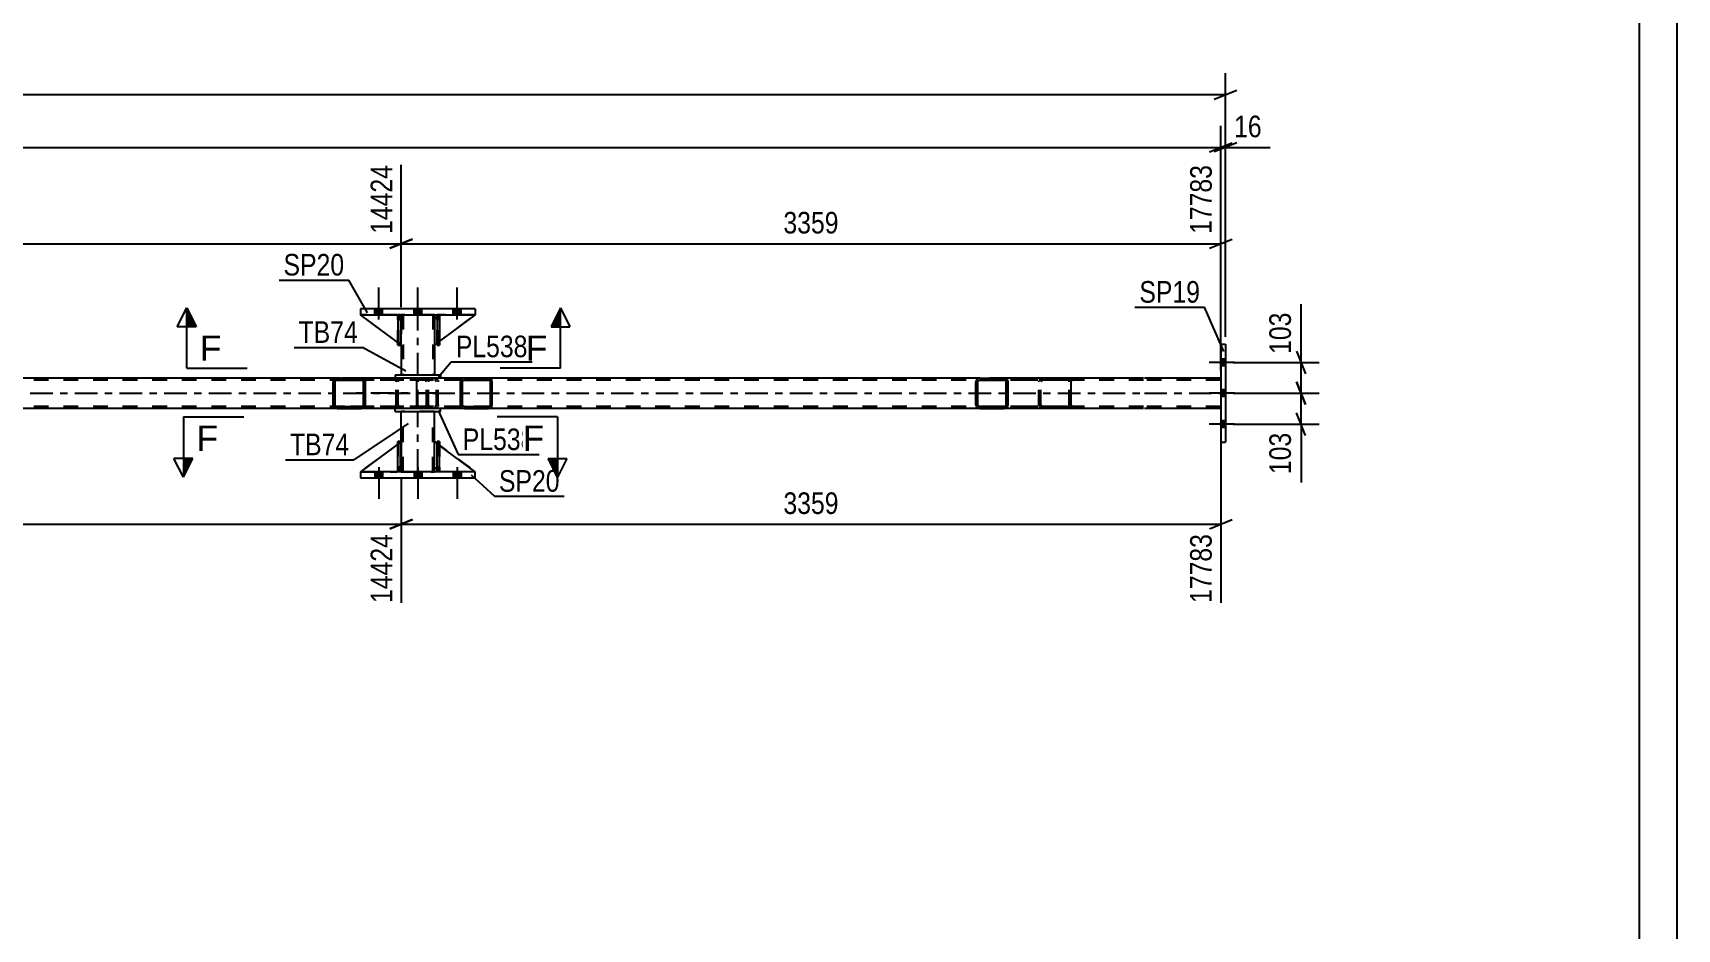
# Model space of a CAD drawing. Header units: millimetres. Extents: x 0 to 841, y 0 to 594.
# Drawn here: x 623.2 to 841, y 154.9 to 273.7 of the extents above; entities that cross this region are included whole.
import ezdxf

# ---------------------------------------------------------------- set-up
doc = ezdxf.new("R2010")
doc.units = ezdxf.units.MM
doc.linetypes.add('DXK_LINE_DOT2', pattern=[3.9198, 1.9599, -1.9599])
doc.linetypes.add('DXK_LINE_DOT3', pattern=[5.9187, 2.979, -0.9799, 0.9799, -0.9799])
doc.styles.add('Arial', font='ARIAL.TTF', dxfattribs={"height": 0.2})
doc.styles.add('Arial Narrow', font='ARIALN.TTF', dxfattribs={"height": 0.2})

# ---------------------------------------------------------------- blocks, each defined once
blk = doc.blocks.new('Unknown-122573939-1133 - 10963')
at = {"color": 5, "linetype": 'Continuous'}
for p, q in [((841, 0), (841, 594)), ((836, 5), (836, 589))]:
    blk.add_line(p, q, dxfattribs=at)
blk = doc.blocks.new('Part-122573939-2822 - 2767')
at = {"linetype": 'Continuous'}
h = blk.add_hatch(dxfattribs=at)
h.set_pattern_fill('', scale=0.7, style=0, pattern_type=0)
h.set_pattern_definition([(45, (752.3512, 227.6517), (-1.57154, 1.57154), [])])
h.paths.add_polyline_path([(752.39, 227.47), (752.35, 227.65), (752.24, 227.81), (752.07, 227.91), (751.88, 227.95), (748.64, 227.95), (748.45, 227.91), (748.28, 227.81), (748.17, 227.65), (748.13, 227.47), (748.13, 224.43), (748.17, 224.24), (748.28, 224.09), (748.45, 223.98), (748.64, 223.95), (751.88, 223.95), (752.07, 223.98), (752.24, 224.09), (752.35, 224.24), (752.39, 224.43)])
h.paths.add_polyline_path([(752.12, 224.34), (752.06, 224.26), (751.98, 224.21), (751.88, 224.19), (748.64, 224.19), (748.55, 224.21), (748.46, 224.26), (748.41, 224.34), (748.39, 224.43), (748.39, 227.47), (748.41, 227.56), (748.46, 227.64), (748.55, 227.69), (748.64, 227.71), (751.88, 227.71), (751.98, 227.69), (752.06, 227.64), (752.12, 227.56), (752.13, 227.47), (752.13, 224.43)])
at = {"color": 2, "linetype": 'Continuous'}
for p, q in [((748.17, 227.65), (748.13, 227.47)), ((748.13, 224.43), (748.13, 227.47)), ((748.39, 227.47), (748.41, 227.56)), ((748.39, 224.43), (748.39, 227.47)), ((748.41, 227.56), (748.46, 227.64)), ((748.64, 227.95), (748.45, 227.91)), ((748.46, 227.64), (748.55, 227.69)), ((748.55, 227.69), (748.64, 227.71)), ((748.64, 227.95), (751.88, 227.95)), ((748.64, 227.71), (751.88, 227.71)), ((760.23, 227.95), (751.88, 227.95)), ((752.07, 227.91), (751.88, 227.95)), ((751.88, 227.71), (751.98, 227.69)), ((751.98, 227.69), (752.06, 227.64)), ((752.06, 227.64), (752.12, 227.56)), ((752.12, 227.56), (752.13, 227.47)), ((752.13, 224.43), (752.13, 227.47)), ((752.39, 227.47), (752.35, 227.65)), ((752.39, 224.43), (752.39, 227.47)), ((760.23, 227.95), (760.42, 227.91)), ((760.7, 227.65), (760.74, 227.47)), ((760.74, 224.43), (760.74, 227.47)), ((748.13, 224.43), (748.17, 224.24)), ((748.41, 224.34), (748.39, 224.43)), ((748.46, 224.26), (748.41, 224.34)), ((752.12, 224.34), (752.06, 224.26)), ((752.13, 224.43), (752.12, 224.34)), ((752.35, 224.24), (752.39, 224.43)), ((760.74, 224.43), (760.7, 224.24)), ((748.45, 223.98), (748.64, 223.95)), ((748.55, 224.21), (748.46, 224.26)), ((748.64, 224.19), (748.55, 224.21)), ((748.64, 224.19), (751.88, 224.19)), ((748.64, 223.95), (751.88, 223.95)), ((751.98, 224.21), (751.88, 224.19)), ((751.88, 223.95), (752.07, 223.98)), ((760.23, 223.95), (751.88, 223.95)), ((752.06, 224.26), (751.98, 224.21)), ((760.42, 223.98), (760.23, 223.95))]:
    blk.add_line(p, q, dxfattribs=at)
at = {"color": 7, "linetype": 'DXK_LINE_DOT2'}
for p, q in [((751.88, 227.95), (748.64, 227.95)), ((760.23, 227.71), (748.64, 227.71)), ((756.48, 227.47), (756.52, 227.65)), ((756.48, 224.43), (756.48, 227.47)), ((756.76, 227.56), (756.74, 227.47)), ((756.74, 224.43), (756.74, 227.47)), ((756.81, 227.64), (756.76, 227.56)), ((756.8, 227.91), (756.99, 227.95)), ((756.81, 227.64), (756.84, 227.65)), ((756.84, 227.65), (756.9, 227.69)), ((756.9, 227.69), (756.99, 227.71)), ((760.33, 227.69), (760.23, 227.71)), ((760.41, 227.64), (760.33, 227.69)), ((760.46, 227.56), (760.41, 227.64)), ((760.48, 227.47), (760.46, 227.56)), ((760.48, 224.43), (760.48, 227.47)), ((756.52, 224.24), (756.48, 224.43)), ((756.74, 224.43), (756.76, 224.34)), ((756.76, 224.34), (756.81, 224.26)), ((760.41, 224.26), (760.46, 224.34)), ((760.46, 224.34), (760.48, 224.43)), ((760.23, 224.19), (748.64, 224.19)), ((751.88, 223.95), (748.64, 223.95)), ((756.99, 223.95), (756.8, 223.98)), ((756.81, 224.26), (756.84, 224.24)), ((756.84, 224.24), (756.9, 224.21)), ((756.9, 224.21), (756.99, 224.19)), ((760.23, 224.19), (760.33, 224.21)), ((760.33, 224.21), (760.41, 224.26))]:
    blk.add_line(p, q, dxfattribs=at)
at = {"color": 2, "linetype": 'Continuous'}
for centre, start, end in [((748.62, 227.45), 110.7583, 155.68), ((751.9, 227.45), 24.32, 69.2417), ((760.25, 227.45), 24.32, 69.2417), ((748.62, 224.45), 204.32, 249.2417), ((751.9, 224.45), 290.7583, 335.68), ((760.25, 224.45), 290.7583, 335.68)]:
    blk.add_arc(centre, 0.496, start, end, dxfattribs=at)
at = {"color": 7, "linetype": 'DXK_LINE_DOT2'}
for centre, start, end in [((756.97, 227.45), 110.7583, 155.68), ((756.97, 224.45), 204.32, 249.2417)]:
    blk.add_arc(centre, 0.496, start, end, dxfattribs=at)
blk = doc.blocks.new('Part-122573939-2894 - 2767')
at = {"color": 2, "linetype": 'Continuous'}
for p, q in [((671.22, 223.55), (671.22, 223.95)), ((671.22, 223.55), (677.22, 223.55)), ((677.22, 223.55), (677.22, 223.95))]:
    blk.add_line(p, q, dxfattribs=at)
at = {"color": 7, "linetype": 'DXK_LINE_DOT2'}
blk.add_line((677.22, 223.95), (671.22, 223.95), dxfattribs=at)
blk = doc.blocks.new('Part-122573939-2830 - 2767')
at = {"linetype": 'Continuous'}
h = blk.add_hatch(dxfattribs=at)
h.set_pattern_fill('', scale=0.7, style=0, pattern_type=0)
h.set_pattern_definition([(45, (667.217, 227.6517), (-1.57154, 1.57154), [])])
h.paths.add_polyline_path([(667.26, 227.47), (667.22, 227.65), (667.11, 227.81), (666.94, 227.91), (666.75, 227.95), (663.51, 227.95), (663.31, 227.91), (663.15, 227.81), (663.04, 227.65), (663, 227.47), (663, 224.43), (663.04, 224.24), (663.15, 224.09), (663.31, 223.98), (663.51, 223.95), (666.75, 223.95), (666.94, 223.98), (667.11, 224.09), (667.22, 224.24), (667.26, 224.43)])
h.paths.add_polyline_path([(666.98, 224.34), (666.93, 224.26), (666.84, 224.21), (666.75, 224.19), (663.51, 224.19), (663.41, 224.21), (663.33, 224.26), (663.27, 224.34), (663.25, 224.43), (663.25, 227.47), (663.27, 227.56), (663.33, 227.64), (663.41, 227.69), (663.51, 227.71), (666.75, 227.71), (666.84, 227.69), (666.93, 227.64), (666.98, 227.56), (667, 227.47), (667, 224.43)])
at = {"color": 2, "linetype": 'Continuous'}
for p, q in [((663.04, 227.65), (663, 227.47)), ((663, 224.43), (663, 227.47)), ((663.25, 227.47), (663.27, 227.56)), ((663.25, 224.43), (663.25, 227.47)), ((663.27, 227.56), (663.33, 227.64)), ((663.51, 227.95), (663.31, 227.91)), ((663.33, 227.64), (663.41, 227.69)), ((663.41, 227.69), (663.51, 227.71)), ((663.51, 227.95), (666.75, 227.95)), ((663.51, 227.71), (666.75, 227.71)), ((674.33, 227.95), (666.75, 227.95)), ((666.94, 227.91), (666.75, 227.95)), ((666.75, 227.71), (666.84, 227.69)), ((666.84, 227.69), (666.93, 227.64)), ((666.93, 227.64), (666.98, 227.56)), ((666.98, 227.56), (667, 227.47)), ((667, 224.43), (667, 227.47)), ((667.26, 227.47), (667.22, 227.65)), ((667.26, 224.43), (667.26, 227.47)), ((663, 224.43), (663.04, 224.24)), ((663.27, 224.34), (663.25, 224.43)), ((663.33, 224.26), (663.27, 224.34)), ((666.98, 224.34), (666.93, 224.26)), ((667, 224.43), (666.98, 224.34)), ((667.22, 224.24), (667.26, 224.43)), ((663.31, 223.98), (663.51, 223.95)), ((663.41, 224.21), (663.33, 224.26)), ((663.51, 224.19), (663.41, 224.21)), ((663.51, 224.19), (666.75, 224.19)), ((663.51, 223.95), (666.75, 223.95)), ((666.84, 224.21), (666.75, 224.19)), ((666.75, 223.95), (666.94, 223.98)), ((674.33, 223.95), (666.75, 223.95)), ((666.93, 224.26), (666.84, 224.21))]:
    blk.add_line(p, q, dxfattribs=at)
at = {"color": 7, "linetype": 'DXK_LINE_DOT2'}
for p, q in [((666.75, 227.95), (663.51, 227.95)), ((675.09, 227.71), (663.51, 227.71)), ((671.35, 227.47), (671.39, 227.65)), ((671.35, 224.43), (671.35, 227.47)), ((671.62, 227.56), (671.6, 227.47)), ((671.6, 224.43), (671.6, 227.47)), ((671.68, 227.64), (671.62, 227.56)), ((671.66, 227.91), (671.86, 227.95)), ((671.76, 227.69), (671.68, 227.64)), ((671.86, 227.71), (671.76, 227.69)), ((675.09, 227.95), (674.33, 227.95)), ((675.09, 227.95), (675.29, 227.91)), ((675.19, 227.69), (675.09, 227.71)), ((675.27, 227.64), (675.19, 227.69)), ((675.33, 227.56), (675.27, 227.64)), ((675.35, 227.47), (675.33, 227.56)), ((675.35, 224.43), (675.35, 227.47)), ((675.57, 227.65), (675.61, 227.47)), ((675.61, 224.43), (675.61, 227.47)), ((671.39, 224.24), (671.35, 224.43)), ((671.6, 224.43), (671.62, 224.34)), ((671.62, 224.34), (671.68, 224.26)), ((675.27, 224.26), (675.33, 224.34)), ((675.33, 224.34), (675.35, 224.43)), ((675.61, 224.43), (675.57, 224.24)), ((675.09, 224.19), (663.51, 224.19)), ((666.75, 223.95), (663.51, 223.95)), ((671.86, 223.95), (671.66, 223.98)), ((671.68, 224.26), (671.76, 224.21)), ((671.76, 224.21), (671.86, 224.19)), ((675.09, 223.95), (674.33, 223.95)), ((675.09, 224.19), (675.19, 224.21)), ((675.29, 223.98), (675.09, 223.95)), ((675.19, 224.21), (675.27, 224.26))]:
    blk.add_line(p, q, dxfattribs=at)
at = {"color": 7, "linetype": 'DXK_LINE_DOT3'}
blk.add_line((676.9, 225.95), (665.13, 225.95), dxfattribs=at)
at = {"color": 2, "linetype": 'Continuous'}
for centre, start, end in [((663.49, 227.45), 110.7583, 155.68), ((666.76, 227.45), 24.32, 69.2417), ((663.49, 224.45), 204.32, 249.2417), ((666.76, 224.45), 290.7583, 335.68)]:
    blk.add_arc(centre, 0.496, start, end, dxfattribs=at)
at = {"color": 7, "linetype": 'DXK_LINE_DOT2'}
for centre, start, end in [((671.84, 227.45), 110.7583, 155.68), ((675.11, 227.45), 24.32, 69.2417), ((671.84, 224.45), 204.32, 249.2417), ((675.11, 224.45), 290.7583, 335.68)]:
    blk.add_arc(centre, 0.496, start, end, dxfattribs=at)
blk = doc.blocks.new('Part-122573939-2902 - 2767')
at = {"color": 2, "linetype": 'Continuous'}
for p, q in [((671.89, 236.35), (671.57, 236.35)), ((671.57, 236.35), (671.57, 232.35)), ((671.89, 236.35), (671.89, 236.35)), ((671.89, 236.35), (671.89, 232.35)), ((671.89, 232.35), (671.57, 232.35))]:
    blk.add_line(p, q, dxfattribs=at)
at = {"color": 7, "linetype": 'DXK_LINE_DOT2'}
for p, q in [((671.57, 235.75), (671.57, 236.35)), ((671.89, 235.75), (671.57, 235.75)), ((671.57, 235.75), (671.57, 232.35)), ((671.89, 235.75), (671.89, 236.35)), ((671.89, 236.35), (671.89, 236.35)), ((671.89, 232.35), (671.89, 235.75))]:
    blk.add_line(p, q, dxfattribs=at)
blk = doc.blocks.new('Part-122573939-2903 - 2767')
at = {"color": 2, "linetype": 'Continuous'}
for p, q in [((677.09, 236.35), (676.77, 236.35)), ((676.77, 236.35), (676.77, 232.35)), ((677.09, 236.35), (677.09, 236.35)), ((677.09, 236.35), (677.09, 232.35)), ((677.09, 232.35), (676.77, 232.35))]:
    blk.add_line(p, q, dxfattribs=at)
at = {"color": 7, "linetype": 'DXK_LINE_DOT2'}
for p, q in [((676.77, 235.75), (676.77, 236.35)), ((677.09, 235.75), (676.77, 235.75)), ((676.77, 235.75), (676.77, 232.35)), ((677.09, 235.75), (677.09, 236.35)), ((677.09, 236.35), (677.09, 236.35)), ((677.09, 232.35), (677.09, 235.75))]:
    blk.add_line(p, q, dxfattribs=at)
blk = doc.blocks.new('Part-122573939-2912 - 2767')
at = {"color": 7, "linetype": 'DXK_LINE_DOT2'}
for p, q in [((677.02, 236.35), (676.42, 235.75)), ((676.42, 232.35), (681.82, 236.35)), ((676.42, 235.75), (676.42, 232.35)), ((681.82, 236.35), (677.02, 236.35))]:
    blk.add_line(p, q, dxfattribs=at)
blk = doc.blocks.new('Part-122573939-2922 - 2767')
at = {"color": 2, "linetype": 'Continuous'}
for p, q in [((671.57, 215.55), (671.57, 219.55)), ((671.57, 219.55), (671.89, 219.55)), ((671.89, 215.55), (671.89, 219.55)), ((671.57, 215.55), (671.57, 215.55)), ((671.89, 215.55), (671.57, 215.55))]:
    blk.add_line(p, q, dxfattribs=at)
at = {"color": 7, "linetype": 'DXK_LINE_DOT2'}
for p, q in [((671.57, 219.55), (671.57, 216.15)), ((671.89, 216.15), (671.89, 219.55)), ((671.57, 216.15), (671.57, 215.55)), ((671.57, 216.15), (671.89, 216.15)), ((671.89, 215.55), (671.89, 216.15)), ((671.89, 215.55), (671.89, 215.55))]:
    blk.add_line(p, q, dxfattribs=at)
blk = doc.blocks.new('Part-122573939-2923 - 2767')
at = {"color": 2, "linetype": 'Continuous'}
for p, q in [((676.77, 215.55), (676.77, 219.55)), ((676.77, 219.55), (677.09, 219.55)), ((677.09, 215.55), (677.09, 219.55)), ((676.77, 215.55), (676.77, 215.55)), ((677.09, 215.55), (676.77, 215.55))]:
    blk.add_line(p, q, dxfattribs=at)
at = {"color": 7, "linetype": 'DXK_LINE_DOT2'}
for p, q in [((676.77, 219.55), (676.77, 216.15)), ((677.09, 216.15), (677.09, 219.55)), ((676.77, 216.15), (676.77, 215.55)), ((676.77, 216.15), (677.09, 216.15)), ((677.09, 215.55), (677.09, 216.15)), ((677.09, 215.55), (677.09, 215.55))]:
    blk.add_line(p, q, dxfattribs=at)
blk = doc.blocks.new('Part-122573939-2929 - 2767')
at = {"color": 2, "linetype": 'Continuous'}
for p, q in [((671.57, 219.22), (666.62, 215.55)), ((672.02, 219.55), (671.89, 219.45)), ((672.02, 216.15), (672.02, 219.55)), ((671.57, 215.7), (671.42, 215.55)), ((672.02, 216.15), (671.89, 216.02)), ((672.02, 216.15), (672.02, 216.15))]:
    blk.add_line(p, q, dxfattribs=at)
at = {"color": 7, "linetype": 'DXK_LINE_DOT2'}
for p, q in [((671.89, 219.45), (671.57, 219.22)), ((672.02, 216.15), (672.02, 219.55)), ((672.02, 216.15), (671.42, 215.55)), ((671.89, 216.02), (671.57, 215.7)), ((666.62, 215.55), (671.42, 215.55))]:
    blk.add_line(p, q, dxfattribs=at)
blk = doc.blocks.new('Part-122573939-2875 - 2767')
at = {"color": 2, "linetype": 'Continuous'}
for p, q in [((672.02, 236.35), (672.02, 235.75)), ((676.42, 236.35), (676.42, 235.75)), ((672.02, 232.35), (672.02, 228.35)), ((676.42, 232.35), (676.42, 228.35))]:
    blk.add_line(p, q, dxfattribs=at)
at = {"color": 7, "linetype": 'DXK_LINE_DOT2'}
for p, q in [((676.42, 236.35), (672.02, 236.35)), ((672.02, 235.75), (672.02, 232.35)), ((672.26, 236.35), (672.26, 228.35)), ((676.18, 236.35), (676.18, 228.35)), ((676.42, 235.75), (676.42, 232.35)), ((676.42, 228.35), (672.02, 228.35))]:
    blk.add_line(p, q, dxfattribs=at)
at = {"color": 7, "linetype": 'DXK_LINE_DOT3'}
blk.add_line((674.22, 228.35), (674.22, 236.35), dxfattribs=at)
blk = doc.blocks.new('Part-122573939-2899 - 2767')
at = {"color": 2, "linetype": 'Continuous'}
for p, q in [((672.02, 219.55), (672.02, 223.55)), ((676.42, 219.55), (676.42, 223.55)), ((672.02, 215.55), (672.02, 216.15)), ((676.42, 215.55), (676.42, 216.15))]:
    blk.add_line(p, q, dxfattribs=at)
at = {"color": 7, "linetype": 'DXK_LINE_DOT2'}
for p, q in [((676.42, 223.55), (672.02, 223.55)), ((672.26, 215.55), (672.26, 223.55)), ((676.18, 215.55), (676.18, 223.55)), ((672.02, 216.15), (672.02, 219.55)), ((676.42, 216.15), (676.42, 219.55)), ((672.02, 215.55), (676.42, 215.55))]:
    blk.add_line(p, q, dxfattribs=at)
at = {"color": 7, "linetype": 'DXK_LINE_DOT3'}
blk.add_line((674.22, 215.55), (674.22, 223.55), dxfattribs=at)
blk = doc.blocks.new('Part-122573939-2900 - 2767')
at = {"color": 7, "linetype": 'DXK_LINE_DOT2'}
for p, q in [((671.57, 235.75), (671.57, 236.35)), ((671.57, 236.35), (671.57, 236.35)), ((671.57, 236.35), (671.57, 232.35)), ((671.89, 236.35), (671.57, 236.35)), ((671.57, 232.35), (671.57, 235.75)), ((671.57, 235.75), (671.89, 235.75)), ((671.89, 235.75), (671.89, 236.35)), ((671.89, 232.35), (671.89, 236.35)), ((671.89, 235.75), (671.89, 232.35)), ((671.57, 232.35), (671.89, 232.35))]:
    blk.add_line(p, q, dxfattribs=at)
blk = doc.blocks.new('Part-122573939-2901 - 2767')
at = {"color": 7, "linetype": 'DXK_LINE_DOT2'}
for p, q in [((676.77, 235.75), (676.77, 236.35)), ((676.77, 236.35), (676.77, 236.35)), ((676.77, 236.35), (676.77, 232.35)), ((677.09, 236.35), (676.77, 236.35)), ((676.77, 232.35), (676.77, 235.75)), ((676.77, 235.75), (677.09, 235.75)), ((677.09, 235.75), (677.09, 236.35)), ((677.09, 232.35), (677.09, 236.35)), ((677.09, 235.75), (677.09, 232.35)), ((676.77, 232.35), (677.09, 232.35))]:
    blk.add_line(p, q, dxfattribs=at)
blk = doc.blocks.new('Part-122573939-2906 - 2767')
at = {"color": 7, "linetype": 'DXK_LINE_DOT2'}
for p, q in [((672.02, 232.35), (666.62, 236.35)), ((666.62, 236.35), (671.42, 236.35)), ((671.42, 236.35), (672.02, 235.75)), ((672.02, 235.75), (671.42, 236.35)), ((672.02, 235.75), (672.02, 232.35)), ((672.02, 235.75), (672.02, 235.75)), ((672.02, 235.75), (672.02, 232.35))]:
    blk.add_line(p, q, dxfattribs=at)
blk = doc.blocks.new('Part-122573939-2909 - 2767')
at = {"color": 2, "linetype": 'Continuous'}
for p, q in [((671.57, 232.68), (666.62, 236.35)), ((671.57, 236.19), (671.42, 236.35)), ((672.02, 235.75), (671.89, 235.87)), ((672.02, 235.75), (672.02, 235.75)), ((672.02, 232.35), (672.02, 235.75)), ((671.89, 232.44), (672.02, 232.35)), ((672.02, 232.35), (672.02, 232.35))]:
    blk.add_line(p, q, dxfattribs=at)
at = {"color": 7, "linetype": 'DXK_LINE_DOT2'}
for p, q in [((671.42, 236.35), (666.62, 236.35)), ((671.42, 236.35), (672.02, 235.75)), ((671.89, 235.87), (671.57, 236.19)), ((672.02, 235.75), (672.02, 232.35)), ((671.89, 232.44), (671.57, 232.68))]:
    blk.add_line(p, q, dxfattribs=at)
blk = doc.blocks.new('Part-122573939-2915 - 2767')
at = {"color": 2, "linetype": 'Continuous'}
for p, q in [((676.77, 236.1), (676.42, 235.75)), ((676.42, 235.75), (676.42, 232.35)), ((681.82, 236.35), (677.09, 232.85)), ((676.77, 232.61), (676.42, 232.35))]:
    blk.add_line(p, q, dxfattribs=at)
at = {"color": 7, "linetype": 'DXK_LINE_DOT2'}
for p, q in [((677.02, 236.35), (676.77, 236.1)), ((681.82, 236.35), (677.02, 236.35)), ((677.09, 232.85), (676.77, 232.61))]:
    blk.add_line(p, q, dxfattribs=at)
blk = doc.blocks.new('Part-122573939-2916 - 2767')
at = {"color": 7, "linetype": 'DXK_LINE_DOT2'}
for p, q in [((671.89, 219.55), (671.57, 219.55)), ((671.57, 216.15), (671.57, 219.55)), ((671.57, 215.55), (671.57, 219.55)), ((671.89, 219.55), (671.89, 216.15)), ((671.89, 215.55), (671.89, 219.55)), ((671.89, 216.15), (671.57, 216.15)), ((671.57, 215.55), (671.57, 216.15)), ((671.89, 216.15), (671.89, 215.55)), ((671.89, 215.55), (671.57, 215.55)), ((671.89, 215.55), (671.89, 215.55))]:
    blk.add_line(p, q, dxfattribs=at)
blk = doc.blocks.new('Part-122573939-2926 - 2767')
at = {"color": 7, "linetype": 'DXK_LINE_DOT2'}
for p, q in [((672.02, 219.55), (666.62, 215.55)), ((672.02, 216.15), (672.02, 219.55)), ((672.02, 219.55), (672.02, 216.15)), ((671.42, 215.55), (672.02, 216.15)), ((672.02, 216.15), (671.42, 215.55)), ((672.02, 216.15), (672.02, 216.15)), ((666.62, 215.55), (671.42, 215.55))]:
    blk.add_line(p, q, dxfattribs=at)
blk = doc.blocks.new('Part-122573939-2932 - 2767')
at = {"color": 7, "linetype": 'DXK_LINE_DOT2'}
for p, q in [((676.42, 216.15), (676.42, 219.55)), ((676.42, 219.55), (681.82, 215.55)), ((677.02, 215.55), (676.42, 216.15)), ((681.82, 215.55), (677.02, 215.55))]:
    blk.add_line(p, q, dxfattribs=at)
blk = doc.blocks.new('Part-122573939-2937 - 2767')
at = {"color": 2, "linetype": 'Continuous'}
for p, q in [((677.22, 228.35), (671.22, 228.35)), ((671.22, 228.35), (671.22, 227.95)), ((677.22, 228.35), (677.22, 227.95))]:
    blk.add_line(p, q, dxfattribs=at)
at = {"color": 7, "linetype": 'DXK_LINE_DOT2'}
blk.add_line((677.22, 227.95), (671.22, 227.95), dxfattribs=at)
blk = doc.blocks.new('Bolt-122573939-2945 - 2767')
at = {"linetype": 'Continuous'}
for points in [[(781.2, 229.61), (781.2, 230.49), (780.56, 230.49), (780.56, 229.61)], [(781.2, 229.61), (781.2, 230.49), (780.56, 230.49), (780.56, 229.61)], [(781.2, 229.61), (781.2, 230.49), (780.56, 230.49), (780.56, 229.61)], [(781.2, 225.51), (781.2, 226.39), (780.56, 226.39), (780.56, 225.51)], [(781.2, 225.51), (781.2, 226.39), (780.56, 226.39), (780.56, 225.51)], [(781.2, 221.41), (781.2, 222.29), (780.56, 222.29), (780.56, 221.41)], [(781.2, 221.41), (781.2, 222.29), (780.56, 222.29), (780.56, 221.41)], [(781.2, 221.41), (781.2, 222.29), (780.56, 222.29), (780.56, 221.41)]]:
    blk.add_hatch(color=1, dxfattribs=at).paths.add_polyline_path(points)
at = {"color": 1, "linetype": 'Continuous'}
for p, q in [((782.36, 230.05), (779.04, 230.05)), ((782.36, 230.05), (779.04, 230.05)), ((782.36, 230.05), (779.04, 230.05)), ((781.2, 230.49), (780.56, 230.49)), ((781.2, 230.49), (780.56, 230.49)), ((781.2, 230.49), (780.56, 230.49)), ((781.2, 229.61), (780.56, 229.61)), ((781.2, 229.61), (780.56, 229.61)), ((781.2, 229.61), (780.56, 229.61)), ((782.36, 225.95), (779.04, 225.95)), ((782.36, 225.95), (779.04, 225.95)), ((781.2, 226.39), (780.56, 226.39)), ((781.2, 226.39), (780.56, 226.39)), ((781.2, 225.51), (780.56, 225.51)), ((781.2, 225.51), (780.56, 225.51)), ((781.2, 222.29), (780.56, 222.29)), ((781.2, 222.29), (780.56, 222.29)), ((781.2, 222.29), (780.56, 222.29)), ((782.36, 221.85), (779.04, 221.85)), ((782.36, 221.85), (779.04, 221.85)), ((782.36, 221.85), (779.04, 221.85)), ((781.2, 221.41), (780.56, 221.41)), ((781.2, 221.41), (780.56, 221.41)), ((781.2, 221.41), (780.56, 221.41))]:
    blk.add_line(p, q, dxfattribs=at)
blk = doc.blocks.new('Part-122573939-2959 - 2767')
at = {"linetype": 'Continuous'}
h = blk.add_hatch(dxfattribs=at)
h.set_pattern_fill('', scale=0.7, style=0, pattern_type=0)
h.set_pattern_definition([(45, (684.035, 227.6517), (-1.57154, 1.57154), [])])
h.paths.add_polyline_path([(684.07, 227.47), (684.03, 227.65), (683.93, 227.81), (683.76, 227.91), (683.57, 227.95), (680.39, 227.95), (680.19, 227.91), (680.03, 227.81), (679.92, 227.65), (679.88, 227.47), (679.88, 224.43), (679.92, 224.24), (680.03, 224.09), (680.19, 223.98), (680.39, 223.95), (683.57, 223.95), (683.76, 223.98), (683.93, 224.09), (684.03, 224.24), (684.07, 224.43)])
h.paths.add_polyline_path([(683.8, 224.34), (683.75, 224.26), (683.67, 224.21), (683.57, 224.19), (680.39, 224.19), (680.29, 224.21), (680.21, 224.26), (680.15, 224.34), (680.13, 224.43), (680.13, 227.47), (680.15, 227.56), (680.21, 227.64), (680.29, 227.69), (680.39, 227.71), (683.57, 227.71), (683.67, 227.69), (683.75, 227.64), (683.8, 227.56), (683.82, 227.47), (683.82, 224.43)])
at = {"color": 2, "linetype": 'Continuous'}
for p, q in [((674.06, 227.47), (674.08, 227.65)), ((674.06, 224.43), (674.06, 227.47)), ((674.08, 227.65), (674.14, 227.81)), ((674.14, 227.81), (674.23, 227.91)), ((674.23, 227.91), (674.33, 227.95)), ((680.39, 227.95), (674.33, 227.95)), ((679.92, 227.65), (679.88, 227.47)), ((679.88, 224.43), (679.88, 227.47)), ((680.13, 227.47), (680.15, 227.56)), ((680.13, 224.43), (680.13, 227.47)), ((680.15, 227.56), (680.21, 227.64)), ((680.39, 227.95), (680.19, 227.91)), ((680.21, 227.64), (680.29, 227.69)), ((680.29, 227.69), (680.39, 227.71)), ((680.39, 227.95), (683.57, 227.95)), ((680.39, 227.71), (683.57, 227.71)), ((683.76, 227.91), (683.57, 227.95)), ((683.57, 227.71), (683.67, 227.69)), ((683.67, 227.69), (683.75, 227.64)), ((683.75, 227.64), (683.8, 227.56)), ((683.8, 227.56), (683.82, 227.47)), ((683.82, 224.43), (683.82, 227.47)), ((684.07, 227.47), (684.03, 227.65)), ((684.07, 224.43), (684.07, 227.47)), ((674.08, 224.24), (674.06, 224.43)), ((679.88, 224.43), (679.92, 224.24)), ((680.15, 224.34), (680.13, 224.43)), ((680.21, 224.26), (680.15, 224.34)), ((683.8, 224.34), (683.75, 224.26)), ((683.82, 224.43), (683.8, 224.34)), ((684.03, 224.24), (684.07, 224.43)), ((674.14, 224.09), (674.08, 224.24)), ((674.23, 223.98), (674.14, 224.09)), ((674.33, 223.95), (674.23, 223.98)), ((680.39, 223.95), (674.33, 223.95)), ((680.19, 223.98), (680.39, 223.95)), ((680.29, 224.21), (680.21, 224.26)), ((680.39, 224.19), (680.29, 224.21)), ((680.39, 224.19), (683.57, 224.19)), ((680.39, 223.95), (683.57, 223.95)), ((683.67, 224.21), (683.57, 224.19)), ((683.57, 223.95), (683.76, 223.98)), ((683.75, 224.26), (683.67, 224.21))]:
    blk.add_line(p, q, dxfattribs=at)
at = {"color": 7, "linetype": 'DXK_LINE_DOT2'}
for p, q in [((674.2, 227.56), (674.19, 227.47)), ((674.19, 224.43), (674.19, 227.47)), ((674.23, 227.64), (674.2, 227.56)), ((674.28, 227.69), (674.23, 227.64)), ((674.33, 227.71), (674.28, 227.69)), ((683.57, 227.71), (674.33, 227.71)), ((675.61, 227.71), (675.61, 227.95)), ((676.42, 227.95), (676.61, 227.91)), ((676.52, 227.69), (676.42, 227.71)), ((676.6, 227.64), (676.52, 227.69)), ((676.65, 227.56), (676.6, 227.64)), ((676.67, 227.47), (676.65, 227.56)), ((676.67, 224.43), (676.67, 227.47)), ((676.88, 227.65), (676.92, 227.47)), ((676.92, 224.43), (676.92, 227.47)), ((683.57, 227.95), (680.39, 227.95)), ((674.19, 224.43), (674.2, 224.34)), ((674.2, 224.34), (674.23, 224.26)), ((676.6, 224.26), (676.65, 224.34)), ((676.65, 224.34), (676.67, 224.43)), ((676.92, 224.43), (676.88, 224.24)), ((674.23, 224.26), (674.28, 224.21)), ((674.28, 224.21), (674.33, 224.19)), ((683.57, 224.19), (674.33, 224.19)), ((675.61, 223.95), (675.61, 224.19)), ((676.42, 224.19), (676.52, 224.21)), ((676.61, 223.98), (676.42, 223.95)), ((676.52, 224.21), (676.6, 224.26)), ((683.57, 223.95), (680.39, 223.95))]:
    blk.add_line(p, q, dxfattribs=at)
for centre, start, end in [((676.43, 227.45), 23.8494, 68.8059), ((676.43, 224.44), 291.1941, 336.1506)]:
    blk.add_arc(centre, 0.492, start, end, dxfattribs=at)
at = {"color": 2, "linetype": 'Continuous'}
for centre, start, end in [((680.37, 227.45), 111.1941, 156.1506), ((683.58, 227.45), 23.8494, 68.8059), ((680.37, 224.44), 203.8494, 248.8059), ((683.58, 224.44), 291.1941, 336.1506)]:
    blk.add_arc(centre, 0.492, start, end, dxfattribs=at)
blk = doc.blocks.new('Part-122573939-2966 - 2767')
at = {"color": 2, "linetype": 'Continuous'}
for p, q in [((780.56, 232.45), (781.2, 232.45)), ((780.56, 232.45), (780.56, 219.45)), ((781.2, 232.45), (781.2, 219.45)), ((780.56, 219.45), (781.2, 219.45))]:
    blk.add_line(p, q, dxfattribs=at)
blk = doc.blocks.new('Part-122573939-3019 - 2767')
at = {"color": 2, "linetype": 'Continuous'}
for p, q in [((676.42, 216.15), (676.42, 219.55)), ((676.77, 219.29), (676.42, 219.55)), ((681.82, 215.55), (677.09, 219.05)), ((676.77, 215.79), (676.42, 216.15))]:
    blk.add_line(p, q, dxfattribs=at)
at = {"color": 7, "linetype": 'DXK_LINE_DOT2'}
for p, q in [((677.09, 219.05), (676.77, 219.29)), ((677.02, 215.55), (676.77, 215.79)), ((681.82, 215.55), (677.02, 215.55)), ((681.82, 215.55), (681.82, 215.55)), ((681.82, 215.55), (681.82, 215.55))]:
    blk.add_line(p, q, dxfattribs=at)
blk = doc.blocks.new('Part-122573939-3024 - 2767')
at = {"color": 2, "linetype": 'Continuous'}
for p, q in [((681.82, 215.55), (666.62, 215.55)), ((666.62, 215.55), (666.62, 214.75)), ((666.62, 214.75), (681.82, 214.75)), ((681.82, 214.75), (681.82, 215.55))]:
    blk.add_line(p, q, dxfattribs=at)
blk = doc.blocks.new('Part-122573939-3029 - 2767')
at = {"color": 2, "linetype": 'Continuous'}
for p, q in [((681.82, 237.15), (666.62, 237.15)), ((666.62, 237.15), (666.62, 236.35)), ((666.62, 236.35), (681.82, 236.35)), ((681.82, 237.15), (681.82, 236.35))]:
    blk.add_line(p, q, dxfattribs=at)
blk = doc.blocks.new('Part-122573939-3036 - 2767')
at = {"color": 7, "linetype": 'DXK_LINE_DOT2'}
for p, q in [((770.34, 227.71), (107.94, 227.71)), ((760.23, 227.95), (322.97, 227.95)), ((683.57, 227.95), (663.51, 227.95)), ((780.56, 227.71), (770.44, 227.71)), ((780.56, 227.95), (780.56, 223.95)), ((770.34, 224.19), (107.94, 224.19)), ((683.57, 223.95), (663.51, 223.95)), ((760.23, 223.95), (748.64, 223.95)), ((780.56, 224.19), (770.44, 224.19))]:
    blk.add_line(p, q, dxfattribs=at)
at = {"color": 2, "linetype": 'Continuous'}
for p, q in [((663.51, 227.95), (598.44, 227.95)), ((748.64, 227.95), (683.57, 227.95)), ((770.34, 227.95), (760.23, 227.95)), ((780.56, 227.95), (770.44, 227.95)), ((663.51, 223.95), (598.44, 223.95)), ((748.64, 223.95), (683.57, 223.95)), ((770.34, 223.95), (760.23, 223.95)), ((780.56, 223.95), (770.44, 223.95))]:
    blk.add_line(p, q, dxfattribs=at)
at = {"color": 7, "linetype": 'DXK_LINE_DOT3'}
for p, q in [((107.94, 225.95), (770.34, 225.95)), ((770.44, 225.95), (780.56, 225.95))]:
    blk.add_line(p, q, dxfattribs=at)
blk = doc.blocks.new('Part-122573939-3037 - 2767')
at = {"color": 7, "linetype": 'DXK_LINE_DOT2'}
for p, q in [((677.09, 219.55), (676.77, 219.55)), ((676.77, 216.15), (676.77, 219.55)), ((676.77, 215.55), (676.77, 219.55)), ((677.09, 219.55), (677.09, 216.15)), ((677.09, 215.55), (677.09, 219.55)), ((677.09, 216.15), (676.77, 216.15)), ((676.77, 215.55), (676.77, 216.15)), ((677.09, 216.15), (677.09, 215.55)), ((677.09, 215.55), (676.77, 215.55)), ((677.09, 215.55), (677.09, 215.55))]:
    blk.add_line(p, q, dxfattribs=at)
blk = doc.blocks.new('Bolt-122573939-3049 - 2767')
at = {"linetype": 'Continuous'}
for points in [[(668.5, 236.35), (669.54, 236.35), (669.54, 237.15), (668.5, 237.15)], [(668.5, 236.35), (669.54, 236.35), (669.54, 237.15), (668.5, 237.15)], [(668.5, 236.35), (669.54, 236.35), (669.54, 237.15), (668.5, 237.15)], [(673.7, 236.35), (674.74, 236.35), (674.74, 237.15), (673.7, 237.15)], [(673.7, 236.35), (674.74, 236.35), (674.74, 237.15), (673.7, 237.15)], [(678.9, 236.35), (679.94, 236.35), (679.94, 237.15), (678.9, 237.15)], [(678.9, 236.35), (679.94, 236.35), (679.94, 237.15), (678.9, 237.15)], [(678.9, 236.35), (679.94, 236.35), (679.94, 237.15), (678.9, 237.15)]]:
    blk.add_hatch(color=1, dxfattribs=at).paths.add_polyline_path(points)
at = {"color": 1, "linetype": 'Continuous'}
for p, q in [((669.02, 235.75), (669.02, 239.95)), ((669.02, 235.75), (669.02, 239.95)), ((669.02, 235.75), (669.02, 239.95)), ((674.22, 235.75), (674.22, 239.95)), ((674.22, 235.75), (674.22, 239.95)), ((679.42, 235.75), (679.42, 239.95)), ((679.42, 235.75), (679.42, 239.95)), ((679.42, 235.75), (679.42, 239.95)), ((668.5, 236.35), (668.5, 237.15)), ((668.5, 236.35), (668.5, 237.15)), ((668.5, 236.35), (668.5, 237.15)), ((669.54, 236.35), (669.54, 237.15)), ((669.54, 236.35), (669.54, 237.15)), ((669.54, 236.35), (669.54, 237.15)), ((673.7, 236.35), (673.7, 237.15)), ((673.7, 236.35), (673.7, 237.15)), ((674.74, 236.35), (674.74, 237.15)), ((674.74, 236.35), (674.74, 237.15)), ((678.9, 236.35), (678.9, 237.15)), ((678.9, 236.35), (678.9, 237.15)), ((678.9, 236.35), (678.9, 237.15)), ((679.94, 236.35), (679.94, 237.15)), ((679.94, 236.35), (679.94, 237.15)), ((679.94, 236.35), (679.94, 237.15))]:
    blk.add_line(p, q, dxfattribs=at)
blk = doc.blocks.new('Bolt-122573939-3050 - 2767')
at = {"linetype": 'Continuous'}
for points in [[(669.54, 215.55), (668.5, 215.55), (668.5, 214.75), (669.54, 214.75)], [(669.54, 215.55), (668.5, 215.55), (668.5, 214.75), (669.54, 214.75)], [(669.54, 215.55), (668.5, 215.55), (668.5, 214.75), (669.54, 214.75)], [(674.74, 215.55), (673.7, 215.55), (673.7, 214.75), (674.74, 214.75)], [(674.74, 215.55), (673.7, 215.55), (673.7, 214.75), (674.74, 214.75)], [(679.94, 215.55), (678.9, 215.55), (678.9, 214.75), (679.94, 214.75)], [(679.94, 215.55), (678.9, 215.55), (678.9, 214.75), (679.94, 214.75)], [(679.94, 215.55), (678.9, 215.55), (678.9, 214.75), (679.94, 214.75)]]:
    blk.add_hatch(color=1, dxfattribs=at).paths.add_polyline_path(points)
at = {"color": 1, "linetype": 'Continuous'}
for p, q in [((669.02, 216.15), (669.02, 211.95)), ((669.02, 216.15), (669.02, 211.95)), ((669.02, 216.15), (669.02, 211.95)), ((674.22, 216.15), (674.22, 211.95)), ((674.22, 216.15), (674.22, 211.95)), ((679.42, 216.15), (679.42, 211.95)), ((679.42, 216.15), (679.42, 211.95)), ((679.42, 216.15), (679.42, 211.95)), ((668.5, 215.55), (668.5, 214.75)), ((668.5, 215.55), (668.5, 214.75)), ((668.5, 215.55), (668.5, 214.75)), ((669.54, 215.55), (669.54, 214.75)), ((669.54, 215.55), (669.54, 214.75)), ((669.54, 215.55), (669.54, 214.75)), ((673.7, 215.55), (673.7, 214.75)), ((673.7, 215.55), (673.7, 214.75)), ((674.74, 215.55), (674.74, 214.75)), ((674.74, 215.55), (674.74, 214.75)), ((678.9, 215.55), (678.9, 214.75)), ((678.9, 215.55), (678.9, 214.75)), ((678.9, 215.55), (678.9, 214.75)), ((679.94, 215.55), (679.94, 214.75)), ((679.94, 215.55), (679.94, 214.75)), ((679.94, 215.55), (679.94, 214.75))]:
    blk.add_line(p, q, dxfattribs=at)
blk = doc.blocks.new('StraightDimension-122573939-3160 - 2767')
at = {"color": 7, "linetype": 'Continuous'}
for p, q in [((790.6, 227.45), (791.8, 224.45)), ((782.2, 225.95), (793.6, 225.95)), ((791.2, 221.85), (791.2, 225.95)), ((791.8, 220.35), (790.6, 223.35)), ((782.2, 221.85), (793.6, 221.85))]:
    blk.add_line(p, q, dxfattribs=at)
at = {"color": 0}
blk.add_wipeout([(790.45, 221.32), (786.25, 221.32), (786.25, 214.64), (790.45, 214.64)], dxfattribs=at)
at = {"color": 7, "linetype": 'Continuous'}
blk.add_line((791.2, 221.85), (791.2, 214.11), dxfattribs=at)
blk.add_line((791.2, 221.85), (791.2, 214.11), dxfattribs=at)
at = {"color": 3, "style": 'Arial Narrow'}
blk.add_text('103', height=2.863, rotation=90.0002, dxfattribs=at).set_placement((789.85, 215.24))
blk = doc.blocks.new('StraightDimension-122573939-3152 - 2767')
at = {"color": 7, "linetype": 'Continuous'}
for p, q in [((790.6, 231.55), (791.8, 228.55)), ((782.2, 230.05), (793.6, 230.05)), ((791.2, 225.95), (791.2, 230.05)), ((791.8, 224.45), (790.6, 227.45)), ((782.2, 225.95), (793.6, 225.95))]:
    blk.add_line(p, q, dxfattribs=at)
at = {"color": 0}
blk.add_wipeout([(790.45, 237.26), (786.25, 237.26), (786.25, 230.57), (790.45, 230.57)], dxfattribs=at)
at = {"color": 7, "linetype": 'Continuous'}
blk.add_line((791.2, 230.05), (791.2, 237.78), dxfattribs=at)
blk.add_line((791.2, 230.05), (791.2, 237.78), dxfattribs=at)
at = {"color": 3, "style": 'Arial Narrow'}
blk.add_text('103', height=2.863, rotation=90.0002, dxfattribs=at).set_placement((789.85, 231.17))
blk = doc.blocks.new('StraightDimension-122573939-3115 - 2767')
at = {"color": 7, "linetype": 'Continuous'}
for p, q in [((501.75, 237.35), (501.75, 256.22)), ((672.02, 237.35), (672.02, 256.22)), ((503.25, 246.38), (500.25, 245.18)), ((670.52, 245.18), (673.52, 246.38)), ((501.75, 245.78), (672.02, 245.78))]:
    blk.add_line(p, q, dxfattribs=at)
at = {"color": 0, "linetype": 'Continuous'}
blk.add_wipeout([(671.42, 256.82), (667.22, 256.82), (667.22, 246.48), (671.42, 246.48)], dxfattribs=at)
at = {"color": 0}
blk.add_wipeout([(591.14, 246.53), (591.14, 250.73), (582.63, 250.73), (582.63, 246.53)], dxfattribs=at)
at = {"color": 3, "linetype": 'Continuous', "style": 'Arial Narrow'}
blk.add_text('14424', height=2.863, rotation=90.0002, dxfattribs=at).set_placement((670.82, 247.08))
at = {"color": 3, "style": 'Arial Narrow'}
blk.add_text('4257', height=2.863, dxfattribs=at).set_placement((583.23, 247.13))
blk = doc.blocks.new('StraightDimension-122573939-3074 - 2767')
at = {"color": 7, "linetype": 'Continuous'}
for p, q in [((780.56, 233.45), (780.56, 261.39)), ((97.72, 258.54), (780.56, 258.54)), ((779.06, 257.94), (782.06, 259.14))]:
    blk.add_line(p, q, dxfattribs=at)
blk = doc.blocks.new('StraightDimension-122573939-3084 - 2767')
at = {"color": 7, "linetype": 'Continuous'}
for p, q in [((780.56, 233.45), (780.56, 261.39)), ((781.2, 233.45), (781.2, 261.39)), ((779.06, 257.94), (782.06, 259.14)), ((782.7, 259.14), (779.7, 257.94)), ((780.56, 258.54), (781.2, 258.54))]:
    blk.add_line(p, q, dxfattribs=at)
at = {"color": 0}
blk.add_wipeout([(786.58, 259.29), (786.58, 263.49), (781.72, 263.49), (781.72, 259.29)], dxfattribs=at)
at = {"color": 7, "linetype": 'Continuous'}
blk.add_line((781.2, 258.54), (787.11, 258.54), dxfattribs=at)
blk.add_line((781.2, 258.54), (787.11, 258.54), dxfattribs=at)
at = {"color": 3, "style": 'Arial Narrow'}
blk.add_text('16', height=2.863, dxfattribs=at).set_placement((782.32, 259.89))
blk = doc.blocks.new('StraightDimension-122573939-3095 - 2767')
at = {"color": 7, "linetype": 'Continuous'}
for p, q in [((781.2, 233.45), (781.2, 268.4)), ((779.7, 264.95), (782.7, 266.15)), ((97.08, 265.55), (781.2, 265.55))]:
    blk.add_line(p, q, dxfattribs=at)
blk = doc.blocks.new('StraightDimension-122573939-3120 - 2767')
at = {"color": 7, "linetype": 'Continuous'}
for p, q in [((672.02, 237.35), (672.02, 256.22)), ((780.56, 228.95), (780.56, 256.22)), ((673.52, 246.38), (670.52, 245.18)), ((779.06, 245.18), (782.06, 246.38)), ((672.02, 245.78), (780.56, 245.78))]:
    blk.add_line(p, q, dxfattribs=at)
at = {"color": 0, "linetype": 'Continuous'}
blk.add_wipeout([(779.96, 256.82), (775.76, 256.82), (775.76, 246.48), (779.96, 246.48)], dxfattribs=at)
at = {"color": 0}
blk.add_wipeout([(730.54, 246.53), (730.54, 250.73), (722.03, 250.73), (722.03, 246.53)], dxfattribs=at)
at = {"color": 3, "linetype": 'Continuous', "style": 'Arial Narrow'}
blk.add_text('17783', height=2.863, rotation=90.0002, dxfattribs=at).set_placement((779.36, 247.08))
at = {"color": 3, "style": 'Arial Narrow'}
blk.add_text('3359', height=2.863, dxfattribs=at).set_placement((722.63, 247.13))
blk = doc.blocks.new('StraightDimension-122573939-3180 - 2767')
at = {"color": 7, "linetype": 'Continuous'}
for p, q in [((501.75, 214.55), (501.75, 198.16)), ((672.02, 214.55), (672.02, 198.16)), ((503.25, 209.2), (500.25, 208)), ((670.52, 208), (673.52, 209.2)), ((501.75, 208.6), (672.02, 208.6))]:
    blk.add_line(p, q, dxfattribs=at)
at = {"color": 0}
blk.add_wipeout([(591.14, 209.35), (591.14, 213.55), (582.63, 213.55), (582.63, 209.35)], dxfattribs=at)
at = {"color": 0, "linetype": 'Continuous'}
blk.add_wipeout([(671.42, 207.9), (667.22, 207.9), (667.22, 197.56), (671.42, 197.56)], dxfattribs=at)
at = {"color": 3, "style": 'Arial Narrow'}
blk.add_text('4257', height=2.863, dxfattribs=at).set_placement((583.23, 209.95))
at = {"color": 3, "linetype": 'Continuous', "style": 'Arial Narrow'}
blk.add_text('14424', height=2.863, rotation=90.0002, dxfattribs=at).set_placement((670.82, 198.16))
blk = doc.blocks.new('StraightDimension-122573939-3186 - 2767')
at = {"color": 7, "linetype": 'Continuous'}
for p, q in [((780.56, 222.95), (780.56, 198.16)), ((672.02, 214.55), (672.02, 198.16)), ((673.52, 209.2), (670.52, 208)), ((779.06, 208), (782.06, 209.2)), ((672.02, 208.6), (780.56, 208.6))]:
    blk.add_line(p, q, dxfattribs=at)
at = {"color": 0}
blk.add_wipeout([(730.54, 209.35), (730.54, 213.55), (722.03, 213.55), (722.03, 209.35)], dxfattribs=at)
at = {"color": 0, "linetype": 'Continuous'}
blk.add_wipeout([(779.96, 207.9), (775.76, 207.9), (775.76, 197.56), (779.96, 197.56)], dxfattribs=at)
at = {"color": 3, "style": 'Arial Narrow'}
blk.add_text('3359', height=2.863, dxfattribs=at).set_placement((722.63, 209.95))
at = {"color": 3, "linetype": 'Continuous', "style": 'Arial Narrow'}
blk.add_text('17783', height=2.863, rotation=90.0002, dxfattribs=at).set_placement((779.36, 198.16))
blk = doc.blocks.new('Mark-122573939-2890 - 2767')
at = {"color": 0}
blk.add_wipeout([(689.66, 218.42), (689.66, 221.42), (680.16, 221.42), (680.16, 218.42)], dxfattribs=at)
blk.add_wipeout([(689.66, 218.42), (689.66, 221.42), (680.16, 221.42), (680.16, 218.42)], dxfattribs=at)
at = {"color": 30, "linetype": 'Continuous'}
for p, q in [((676.9, 223.68), (679.56, 217.82)), ((679.56, 217.82), (690.26, 217.82))]:
    blk.add_line(p, q, dxfattribs=at)
at = {"color": 3, "style": 'Arial Narrow'}
blk.add_text('PL538', height=2.863, dxfattribs=at).set_placement((680.16, 218.42))
blk = doc.blocks.new('Mark-122573939-2895 - 2767')
at = {"color": 0}
blk.add_wipeout([(665.12, 217.74), (665.12, 220.74), (657.27, 220.74), (657.27, 217.74)], dxfattribs=at)
blk.add_wipeout([(665.12, 217.74), (665.12, 220.74), (657.27, 220.74), (657.27, 217.74)], dxfattribs=at)
at = {"color": 30, "linetype": 'Continuous'}
for p in [(672.91, 221.94), (656.67, 217.14)]:
    blk.add_line(p, (665.72, 217.14), dxfattribs=at)
at = {"color": 3, "style": 'Arial Narrow'}
blk.add_text('TB74', height=2.863, dxfattribs=at).set_placement((657.27, 217.74))
blk = doc.blocks.new('Mark-122573939-2871 - 2767')
at = {"color": 0}
blk.add_wipeout([(666.26, 232.63), (666.26, 235.63), (658.41, 235.63), (658.41, 232.63)], dxfattribs=at)
blk.add_wipeout([(666.26, 232.63), (666.26, 235.63), (658.41, 235.63), (658.41, 232.63)], dxfattribs=at)
at = {"color": 30, "linetype": 'Continuous'}
for p in [(657.81, 232.03), (672.61, 228.9)]:
    blk.add_line(p, (666.86, 232.03), dxfattribs=at)
at = {"color": 3, "style": 'Arial Narrow'}
blk.add_text('TB74', height=2.863, dxfattribs=at).set_placement((658.41, 232.63))
blk = doc.blocks.new('SectionMark-122573939-3218 - 2767')
at = {"color": 6, "linetype": 'Continuous'}
for p, q in [((642.34, 234.76), (643.59, 237.26)), ((643.59, 229.26), (643.59, 237.26)), ((693.11, 229.26), (693.11, 237.26)), ((693.11, 237.26), (694.36, 234.76))]:
    blk.add_line(p, q, dxfattribs=at)
at = {"color": 0, "linetype": 'Continuous'}
for points in [[(648.19, 230.26), (648.19, 233.76), (645.34, 233.76), (645.34, 230.26)], [(691.36, 230.26), (691.36, 233.76), (688.51, 233.76), (688.51, 230.26)]]:
    blk.add_wipeout(points, dxfattribs=at)
at = {"linetype": 'Continuous'}
for points in [[(644.84, 234.76), (643.59, 234.76), (643.59, 237.26)], [(693.11, 234.76), (691.86, 234.76), (693.11, 237.26)]]:
    blk.add_hatch(color=6, dxfattribs=at).paths.add_polyline_path(points)
at = {"color": 6, "linetype": 'Continuous'}
for p, q in [((643.59, 237.26), (644.84, 234.76)), ((693.11, 237.26), (691.86, 234.76)), ((644.84, 234.76), (642.34, 234.76)), ((691.86, 234.76), (694.36, 234.76)), ((643.59, 229.26), (651.59, 229.26)), ((693.11, 229.26), (685.11, 229.26))]:
    blk.add_line(p, q, dxfattribs=at)
at = {"color": 3, "linetype": 'Continuous', "style": 'Arial'}
for p in [(645.34, 230.26), (688.51, 230.26)]:
    blk.add_text('F', height=3.34, dxfattribs=at).set_placement(p)
blk = doc.blocks.new('Mark-122573939-2933 - 2767')
at = {"color": 0}
blk.add_wipeout([(688.74, 230.73), (688.74, 233.73), (679.24, 233.73), (679.24, 230.73)], dxfattribs=at)
blk.add_wipeout([(688.74, 230.73), (688.74, 233.73), (679.24, 233.73), (679.24, 230.73)], dxfattribs=at)
at = {"color": 30, "linetype": 'Continuous'}
for p, q in [((676.94, 228.15), (678.64, 230.13)), ((678.64, 230.13), (689.34, 230.13))]:
    blk.add_line(p, q, dxfattribs=at)
at = {"color": 3, "style": 'Arial Narrow'}
blk.add_text('PL538', height=2.863, dxfattribs=at).set_placement((679.24, 230.73))
blk = doc.blocks.new('Mark-122573939-2962 - 2767')
at = {"color": 0}
blk.add_wipeout([(777.82, 237.96), (777.82, 240.96), (769.78, 240.96), (769.78, 237.96)], dxfattribs=at)
blk.add_wipeout([(777.82, 237.96), (777.82, 240.96), (769.78, 240.96), (769.78, 237.96)], dxfattribs=at)
at = {"color": 30, "linetype": 'Continuous'}
for p in [(769.18, 237.36), (780.97, 231.48)]:
    blk.add_line(p, (778.42, 237.36), dxfattribs=at)
at = {"color": 3, "style": 'Arial Narrow'}
blk.add_text('SP19', height=2.863, dxfattribs=at).set_placement((769.78, 237.96))
blk = doc.blocks.new('Mark-122573939-3020 - 2767')
at = {"color": 0}
blk.add_wipeout([(692.99, 212.9), (692.99, 215.9), (684.95, 215.9), (684.95, 212.9)], dxfattribs=at)
blk.add_wipeout([(692.99, 212.9), (692.99, 215.9), (684.95, 215.9), (684.95, 212.9)], dxfattribs=at)
at = {"color": 30, "linetype": 'Continuous'}
for p, q in [((681.26, 215.13), (684.35, 212.3)), ((684.35, 212.3), (693.59, 212.3))]:
    blk.add_line(p, q, dxfattribs=at)
at = {"color": 3, "style": 'Arial Narrow'}
blk.add_text('SP20', height=2.863, dxfattribs=at).set_placement((684.95, 212.9))
blk = doc.blocks.new('Mark-122573939-3025 - 2767')
at = {"color": 0}
blk.add_wipeout([(664.46, 241.56), (664.46, 244.56), (656.42, 244.56), (656.42, 241.56)], dxfattribs=at)
blk.add_wipeout([(664.46, 241.56), (664.46, 244.56), (656.42, 244.56), (656.42, 241.56)], dxfattribs=at)
at = {"color": 30, "linetype": 'Continuous'}
for p in [(655.82, 240.96), (667.56, 236.63)]:
    blk.add_line(p, (665.06, 240.96), dxfattribs=at)
at = {"color": 3, "style": 'Arial Narrow'}
blk.add_text('SP20', height=2.863, dxfattribs=at).set_placement((656.42, 241.56))
blk = doc.blocks.new('SectionMark-122573939-3222 - 2767')
at = {"color": 6, "linetype": 'Continuous'}
for p, q in [((643.15, 222.82), (643.15, 214.82)), ((692.7, 222.82), (692.7, 214.82)), ((643.15, 214.82), (641.9, 217.32)), ((693.95, 217.32), (692.7, 214.82))]:
    blk.add_line(p, q, dxfattribs=at)
at = {"color": 0, "linetype": 'Continuous'}
for points in [[(647.75, 218.32), (647.75, 221.82), (644.9, 221.82), (644.9, 218.32)], [(690.95, 218.32), (690.95, 221.82), (688.1, 221.82), (688.1, 218.32)]]:
    blk.add_wipeout(points, dxfattribs=at)
at = {"linetype": 'Continuous'}
for points in [[(643.15, 217.32), (644.4, 217.32), (643.15, 214.82)], [(691.45, 217.32), (692.7, 217.32), (692.7, 214.82)]]:
    blk.add_hatch(color=6, dxfattribs=at).paths.add_polyline_path(points)
at = {"color": 6, "linetype": 'Continuous'}
for p, q in [((643.15, 222.82), (651.15, 222.82)), ((692.7, 222.82), (684.7, 222.82)), ((644.4, 217.32), (641.9, 217.32)), ((643.15, 214.82), (644.4, 217.32)), ((691.45, 217.32), (693.95, 217.32)), ((692.7, 214.82), (691.45, 217.32))]:
    blk.add_line(p, q, dxfattribs=at)
at = {"color": 3, "linetype": 'Continuous', "style": 'Arial'}
for p in [(644.9, 218.32), (688.1, 218.32)]:
    blk.add_text('F', height=3.34, dxfattribs=at).set_placement(p)

msp = doc.modelspace()

# ---------------------------------------------------------------- block references
for name in ['Unknown-122573939-1133 - 10963', 'Bolt-122573939-3049 - 2767', 'Part-122573939-3029 - 2767', 'Part-122573939-2906 - 2767', 'Part-122573939-2909 - 2767', 'Part-122573939-2902 - 2767', 'Part-122573939-2900 - 2767', 'Part-122573939-2875 - 2767', 'Part-122573939-2912 - 2767', 'Part-122573939-2915 - 2767', 'Part-122573939-2903 - 2767', 'Part-122573939-2901 - 2767', 'Part-122573939-2966 - 2767', 'Bolt-122573939-2945 - 2767', 'Part-122573939-3036 - 2767', 'Part-122573939-2830 - 2767', 'Part-122573939-2937 - 2767', 'Part-122573939-2959 - 2767', 'Part-122573939-2822 - 2767', 'Part-122573939-2894 - 2767', 'Part-122573939-2899 - 2767', 'Part-122573939-2929 - 2767', 'Part-122573939-2926 - 2767', 'Part-122573939-2922 - 2767', 'Part-122573939-2916 - 2767', 'Part-122573939-2932 - 2767', 'Part-122573939-3019 - 2767', 'Part-122573939-2923 - 2767', 'Part-122573939-3037 - 2767', 'Bolt-122573939-3050 - 2767', 'Part-122573939-3024 - 2767']:
    msp.add_blockref(name, (0, 0))

# ---------------------------------------------------------------- next in the draw order: block references
for name in ['StraightDimension-122573939-3115 - 2767', 'StraightDimension-122573939-3160 - 2767', 'StraightDimension-122573939-3180 - 2767']:
    msp.add_blockref(name, (0, 0))

# ---------------------------------------------------------------- next in the draw order: block references
for name in ['StraightDimension-122573939-3152 - 2767', 'StraightDimension-122573939-3186 - 2767']:
    msp.add_blockref(name, (0, 0))

# ---------------------------------------------------------------- next in the draw order: block references
for name in ['StraightDimension-122573939-3074 - 2767', 'Mark-122573939-2890 - 2767', 'Mark-122573939-2895 - 2767', 'Mark-122573939-3020 - 2767']:
    msp.add_blockref(name, (0, 0))

# ---------------------------------------------------------------- next in the draw order: block references
for name in ['StraightDimension-122573939-3084 - 2767', 'SectionMark-122573939-3222 - 2767']:
    msp.add_blockref(name, (0, 0))

# ---------------------------------------------------------------- next in the draw order: block references
msp.add_blockref('StraightDimension-122573939-3095 - 2767', (0, 0))

# ---------------------------------------------------------------- next in the draw order: block references
msp.add_blockref('StraightDimension-122573939-3120 - 2767', (0, 0))

# ---------------------------------------------------------------- next in the draw order: block references
for name in ['Mark-122573939-2962 - 2767', 'Mark-122573939-2871 - 2767']:
    msp.add_blockref(name, (0, 0))

# ---------------------------------------------------------------- next in the draw order: block references
msp.add_blockref('SectionMark-122573939-3218 - 2767', (0, 0))

# ---------------------------------------------------------------- next in the draw order: block references
for name in ['Mark-122573939-3025 - 2767', 'Mark-122573939-2933 - 2767']:
    msp.add_blockref(name, (0, 0))

doc.saveas('drawing.dxf')
